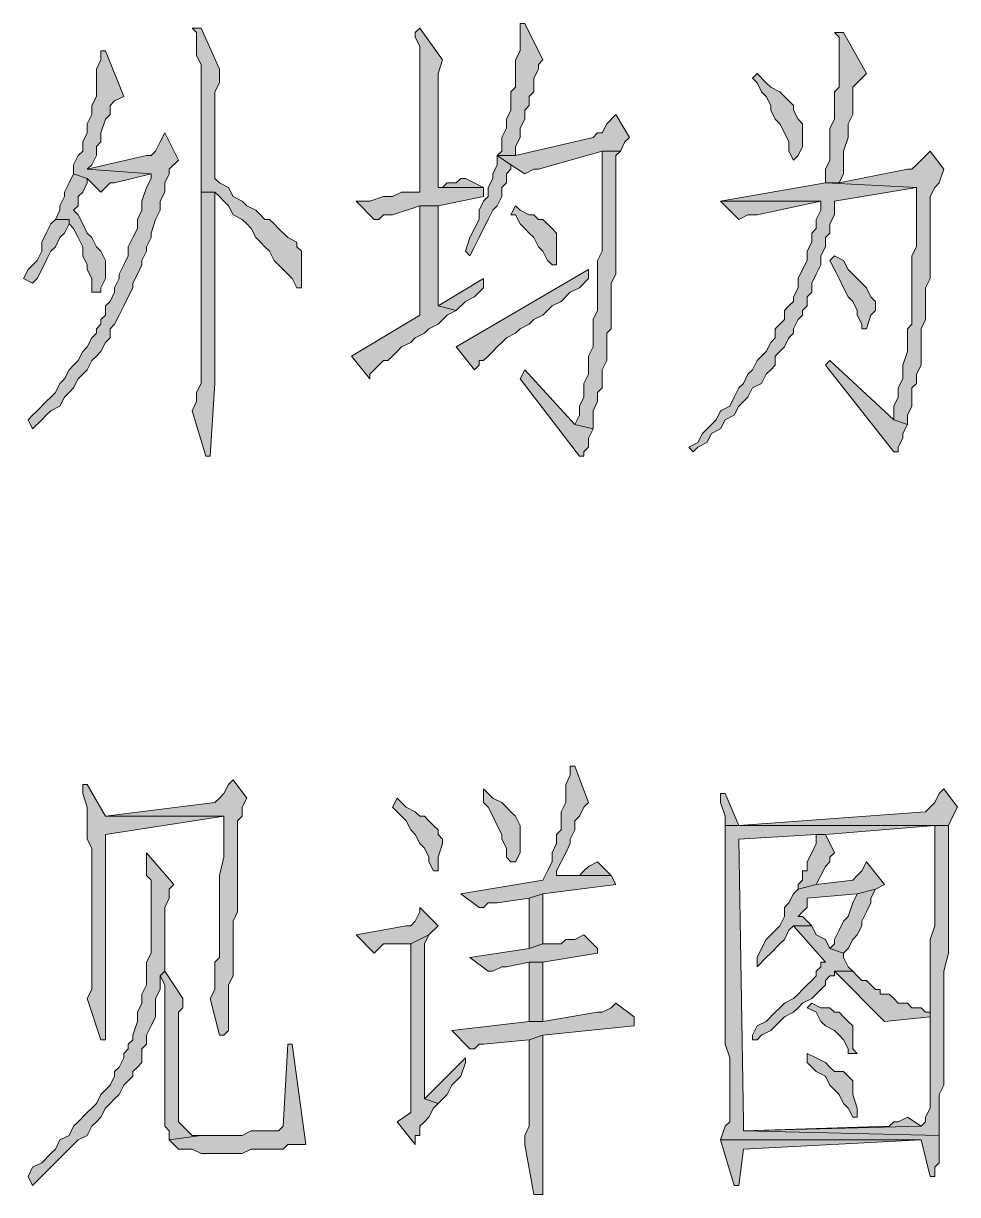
# Model space of a CAD drawing. Header units: inches. Extents: x 20 to 409, y 5 to 283.
# Drawn here: x 355.27 to 363.95, y 33.46 to 44.34 of the extents above; entities that cross this region are included whole.
import ezdxf

# ---------------------------------------------------------------- set-up
doc = ezdxf.new("R2010")
doc.units = ezdxf.units.IN
doc.header["$MEASUREMENT"] = 0
doc.layers.add('C00-00-00', color=7, linetype='Continuous')

msp = doc.modelspace()

# ---------------------------------------------------------------- hatches: boundary and pattern name
at = {"layer": 'C00-00-00'}
h = msp.add_hatch(color=0, dxfattribs=at)
h.dxf.hatch_style = 2
h.paths.add_polyline_path([(356.921, 44.298), (356.837, 44.298), (356.879, 44.256), (356.879, 44.044), (356.921, 43.96), (356.921, 42.774), (357.048, 42.774), (357.091, 42.732), (357.133, 42.69), (357.175, 42.647), (357.218, 42.563), (357.302, 42.52), (357.345, 42.478), (357.387, 42.436), (357.429, 42.351), (357.472, 42.309), (357.514, 42.266), (357.556, 42.224), (357.599, 42.139), (357.641, 42.097), (357.683, 42.055), (357.726, 42.012), (357.768, 41.97), (357.81, 41.885), (357.853, 41.885), (357.853, 41.928), (357.853, 42.224), (357.81, 42.266), (357.81, 42.309), (357.726, 42.351), (357.641, 42.436), (357.599, 42.478), (357.556, 42.52), (357.514, 42.52), (357.472, 42.563), (357.429, 42.605), (357.345, 42.647), (357.302, 42.69), (357.218, 42.732), (357.175, 42.817), (357.091, 42.859), (357.048, 42.901), (357.048, 43.706), (357.091, 43.79), (357.091, 43.917)])
h = msp.add_hatch(color=0, dxfattribs=at)
h.dxf.hatch_style = 2
h.paths.add_polyline_path([(358.953, 44.298), (358.911, 44.256), (358.911, 44.214), (358.953, 44.129), (358.953, 42.774), (358.869, 42.774), (358.784, 42.774), (358.699, 42.732), (358.615, 42.732), (358.488, 42.69), (358.361, 42.69), (358.53, 42.52), (358.572, 42.52), (358.615, 42.563), (358.699, 42.563), (358.953, 42.647), (359.123, 42.647), (359.546, 42.732), (359.546, 42.817), (359.123, 42.817), (359.123, 42.901), (359.123, 42.986), (359.123, 43.875), (359.165, 44.002)])
h = msp.add_hatch(color=0, dxfattribs=at)
h.dxf.hatch_style = 2
h.paths.add_polyline_path([(359.927, 44.341), (359.885, 44.341), (359.885, 44.256), (359.885, 44.087), (359.842, 44.002), (359.842, 43.748), (359.8, 43.706), (359.8, 43.536), (359.758, 43.452), (359.758, 43.367), (359.715, 43.282), (359.715, 43.155), (359.673, 43.113), (359.842, 43.113), (359.842, 43.198), (359.885, 43.282), (359.885, 43.367), (359.927, 43.452), (359.927, 43.536), (359.969, 43.579), (359.969, 43.663), (360.012, 43.706), (360.012, 43.833), (360.054, 43.917), (360.054, 43.96), (360.096, 44.002)])
h = msp.add_hatch(color=0, dxfattribs=at)
h.dxf.hatch_style = 2
h.paths.add_polyline_path([(362.89, 44.256), (362.806, 44.256), (362.848, 44.214), (362.848, 43.748), (362.806, 43.706), (362.806, 43.452), (362.763, 43.367), (362.763, 43.071), (362.721, 42.986), (362.721, 42.859), (362.848, 42.859), (362.89, 42.944), (362.89, 43.028), (362.89, 43.155), (362.933, 43.282), (362.933, 43.409), (362.975, 43.494), (362.975, 43.748), (363.017, 43.79), (363.102, 43.875)])
h = msp.add_hatch(color=0, dxfattribs=at)
h.dxf.hatch_style = 2
h.paths.add_polyline_path([(356.032, 44.087), (355.99, 44.087), (355.99, 44.002), (355.948, 43.917), (355.948, 43.663), (355.905, 43.579), (355.905, 43.494), (355.863, 43.409), (355.863, 43.325), (355.821, 43.24), (355.821, 43.155), (355.778, 43.113), (355.736, 43.028), (355.736, 42.944), (355.863, 42.901), (355.99, 42.774), (356.032, 42.817), (356.075, 42.859), (356.117, 42.859), (356.456, 42.944), (355.863, 42.986), (355.905, 43.028), (355.948, 43.113), (355.948, 43.198), (355.99, 43.24), (355.99, 43.325), (356.032, 43.452), (356.075, 43.494), (356.075, 43.579), (356.117, 43.621), (356.202, 43.663)])
h = msp.add_hatch(color=0, dxfattribs=at)
h.dxf.hatch_style = 2
h.paths.add_polyline_path([(362.086, 43.875), (362.044, 43.833), (362.086, 43.79), (362.128, 43.706), (362.171, 43.663), (362.213, 43.579), (362.213, 43.536), (362.255, 43.452), (362.298, 43.409), (362.34, 43.325), (362.382, 43.24), (362.382, 43.155), (362.425, 43.071), (362.467, 43.113), (362.509, 43.198), (362.509, 43.409), (362.467, 43.452), (362.425, 43.536), (362.425, 43.579), (362.382, 43.621), (362.34, 43.663), (362.298, 43.706), (362.213, 43.748), (362.171, 43.79)])
h = msp.add_hatch(color=0, dxfattribs=at)
h.dxf.hatch_style = 2
h.paths.add_polyline_path([(360.774, 43.494), (360.689, 43.409), (360.647, 43.325), (360.604, 43.325), (360.562, 43.282), (359.842, 43.113), (359.673, 43.113), (359.8, 43.028), (359.927, 42.944), (360.012, 42.986), (360.054, 42.986), (360.647, 43.155), (360.816, 43.155), (360.858, 43.24), (360.901, 43.282)])
h = msp.add_hatch(color=0, dxfattribs=at)
h.dxf.hatch_style = 2
h.paths.add_polyline_path([(356.583, 43.325), (356.54, 43.24), (356.498, 43.155), (356.456, 43.113), (356.413, 43.113), (355.863, 42.986), (356.456, 42.944), (356.456, 42.901), (356.413, 42.817), (356.371, 42.69), (356.371, 42.605), (356.329, 42.52), (356.329, 42.436), (356.286, 42.351), (356.244, 42.266), (356.244, 42.182), (356.202, 42.097), (356.159, 42.012), (356.159, 41.97), (356.117, 41.885), (356.117, 41.843), (356.075, 41.758), (356.032, 41.716), (356.032, 41.631), (355.99, 41.589), (355.99, 41.547), (355.948, 41.504), (355.948, 41.462), (355.905, 41.42), (355.863, 41.335), (355.821, 41.293), (355.778, 41.208), (355.736, 41.166), (355.694, 41.123), (355.651, 41.039), (355.609, 40.996), (355.567, 40.912), (355.524, 40.869), (355.482, 40.827), (355.397, 40.742), (355.355, 40.7), (355.313, 40.658), (355.355, 40.573), (355.44, 40.658), (355.482, 40.7), (355.524, 40.742), (355.609, 40.785), (355.651, 40.869), (355.694, 40.912), (355.736, 40.954), (355.778, 41.039), (355.821, 41.081), (355.863, 41.123), (355.905, 41.208), (355.948, 41.25), (355.99, 41.293), (356.032, 41.377), (356.075, 41.42), (356.075, 41.504), (356.117, 41.547), (356.159, 41.631), (356.202, 41.716), (356.244, 41.801), (356.286, 41.885), (356.286, 41.928), (356.329, 42.012), (356.371, 42.097), (356.371, 42.139), (356.413, 42.224), (356.413, 42.266), (356.456, 42.351), (356.456, 42.393), (356.498, 42.52), (356.54, 42.605), (356.54, 42.69), (356.583, 42.774), (356.583, 42.859), (356.625, 42.944), (356.625, 42.986), (356.71, 43.071)])
h = msp.add_hatch(color=0, dxfattribs=at)
h.dxf.hatch_style = 2
h.paths.add_polyline_path([(359.673, 43.113), (359.673, 43.028), (359.631, 42.944), (359.631, 42.901), (359.588, 42.817), (359.588, 42.732), (359.546, 42.69), (359.504, 42.605), (359.504, 42.52), (359.461, 42.436), (359.419, 42.351), (359.377, 42.224), (359.419, 42.182), (359.461, 42.266), (359.504, 42.351), (359.546, 42.436), (359.588, 42.52), (359.631, 42.605), (359.673, 42.647), (359.715, 42.732), (359.715, 42.817), (359.758, 42.859), (359.758, 42.944), (359.8, 42.986), (359.8, 43.028)])
h = msp.add_hatch(color=0, dxfattribs=at)
h.dxf.hatch_style = 2
h.paths.add_polyline_path([(360.816, 43.155), (360.647, 43.155), (360.647, 43.113), (360.647, 42.224), (360.604, 42.139), (360.604, 41.674), (360.562, 41.589), (360.562, 41.335), (360.52, 41.25), (360.52, 41.166), (360.52, 41.081), (360.477, 40.996), (360.477, 40.869), (360.435, 40.785), (360.435, 40.7), (360.393, 40.615), (360.562, 40.573), (360.562, 40.742), (360.604, 40.827), (360.604, 40.912), (360.647, 40.954), (360.647, 41.123), (360.689, 41.208), (360.689, 41.462), (360.731, 41.504), (360.731, 41.928), (360.774, 42.012), (360.774, 43.113)])
h = msp.add_hatch(color=0, dxfattribs=at)
h.dxf.hatch_style = 2
h.paths.add_polyline_path([(363.695, 43.155), (363.61, 43.071), (363.568, 43.028), (363.525, 42.986), (363.483, 42.986), (362.848, 42.859), (362.721, 42.859), (363.568, 42.817), (363.568, 42.266), (363.525, 42.182), (363.525, 41.547), (363.483, 41.504), (363.483, 41.462), (363.483, 41.293), (363.441, 41.166), (363.441, 41.039), (363.398, 40.954), (363.398, 40.869), (363.356, 40.785), (363.356, 40.658), (363.483, 40.615), (363.483, 40.7), (363.525, 40.785), (363.525, 40.954), (363.568, 40.996), (363.568, 41.081), (363.61, 41.166), (363.61, 41.504), (363.652, 41.589), (363.652, 41.885), (363.695, 41.97), (363.695, 42.732), (363.737, 42.817), (363.779, 42.859), (363.822, 42.986)])
h = msp.add_hatch(color=0, dxfattribs=at)
h.dxf.hatch_style = 2
h.paths.add_polyline_path([(355.736, 42.944), (355.694, 42.859), (355.651, 42.774), (355.651, 42.732), (355.609, 42.647), (355.609, 42.605), (355.567, 42.52), (355.694, 42.52), (355.694, 42.478), (355.736, 42.436), (355.778, 42.351), (355.821, 42.266), (355.821, 42.182), (355.863, 42.097), (355.863, 42.055), (355.905, 41.97), (355.905, 41.843), (355.99, 41.843), (355.99, 41.885), (356.032, 41.97), (356.032, 42.139), (355.99, 42.224), (355.948, 42.266), (355.905, 42.351), (355.863, 42.393), (355.821, 42.478), (355.778, 42.563), (355.736, 42.605), (355.778, 42.647), (355.778, 42.732), (355.821, 42.774), (355.863, 42.859), (355.863, 42.901)])
h = msp.add_hatch(color=0, dxfattribs=at)
h.dxf.hatch_style = 2
h.paths.add_polyline_path([(359.377, 42.901), (359.334, 42.901), (359.292, 42.859), (359.207, 42.859), (359.165, 42.817), (359.123, 42.817), (359.546, 42.817)])
h = msp.add_hatch(color=0, dxfattribs=at)
h.dxf.hatch_style = 2
h.paths.add_polyline_path([(356.921, 42.774), (356.921, 40.996), (356.879, 40.912), (356.879, 40.827), (356.837, 40.742), (356.964, 40.319), (357.006, 40.319), (357.048, 40.996), (357.048, 42.774)])
h = msp.add_hatch(color=0, dxfattribs=at)
h.dxf.hatch_style = 2
h.paths.add_polyline_path([(362.721, 42.859), (361.747, 42.69), (362.679, 42.69), (362.679, 42.605), (362.636, 42.52), (362.636, 42.436), (362.594, 42.393), (362.594, 42.309), (362.552, 42.224), (362.552, 42.139), (362.509, 42.055), (362.467, 41.97), (362.467, 41.885), (362.425, 41.801), (362.425, 41.758), (362.382, 41.716), (362.34, 41.674), (362.34, 41.589), (362.298, 41.547), (362.255, 41.504), (362.255, 41.42), (362.213, 41.377), (362.171, 41.293), (362.128, 41.25), (362.086, 41.208), (362.044, 41.123), (362.001, 41.081), (361.959, 40.996), (361.917, 40.954), (361.874, 40.869), (361.832, 40.785), (361.747, 40.742), (361.705, 40.658), (361.663, 40.615), (361.578, 40.531), (361.536, 40.446), (361.451, 40.404), (361.493, 40.361), (361.536, 40.404), (361.62, 40.446), (361.663, 40.531), (361.747, 40.573), (361.79, 40.658), (361.874, 40.7), (361.917, 40.785), (361.959, 40.827), (362.001, 40.869), (362.044, 40.954), (362.128, 40.996), (362.171, 41.081), (362.213, 41.123), (362.255, 41.166), (362.255, 41.25), (362.298, 41.293), (362.34, 41.335), (362.382, 41.42), (362.425, 41.462), (362.425, 41.504), (362.467, 41.589), (362.509, 41.631), (362.509, 41.674), (362.552, 41.716), (362.552, 41.801), (362.594, 41.843), (362.594, 41.928), (362.636, 42.012), (362.679, 42.097), (362.679, 42.182), (362.721, 42.266), (362.721, 42.351), (362.763, 42.393), (362.763, 42.478), (362.806, 42.563), (362.806, 42.69), (363.568, 42.817)])
h = msp.add_hatch(color=0, dxfattribs=at)
h.dxf.hatch_style = 2
h.paths.add_polyline_path([(361.747, 42.69), (361.917, 42.52), (362.001, 42.563), (362.086, 42.563), (362.679, 42.69)])
h = msp.add_hatch(color=0, dxfattribs=at)
h.dxf.hatch_style = 2
h.paths.add_polyline_path([(359.123, 42.647), (358.953, 42.647), (358.953, 41.631), (358.318, 41.25), (358.488, 41.039), (358.488, 41.081), (358.53, 41.123), (358.572, 41.166), (358.615, 41.208), (358.657, 41.208), (358.699, 41.25), (358.742, 41.293), (358.784, 41.335), (358.869, 41.377), (358.911, 41.42), (358.996, 41.462), (359.038, 41.504), (359.123, 41.547), (359.207, 41.631), (359.292, 41.674), (359.123, 41.716), (359.123, 42.012), (359.123, 42.139)])
h = msp.add_hatch(color=0, dxfattribs=at)
h.dxf.hatch_style = 2
h.paths.add_polyline_path([(359.842, 42.647), (359.8, 42.563), (359.842, 42.563), (359.885, 42.478), (359.927, 42.436), (359.969, 42.393), (360.012, 42.351), (360.054, 42.266), (360.096, 42.224), (360.139, 42.139), (360.181, 42.097), (360.223, 42.097), (360.223, 42.182), (360.223, 42.393), (360.181, 42.436), (360.096, 42.52), (360.054, 42.52), (360.012, 42.563), (359.969, 42.563), (359.885, 42.605)])
h = msp.add_hatch(color=0, dxfattribs=at)
h.dxf.hatch_style = 2
h.paths.add_polyline_path([(355.567, 42.52), (355.524, 42.478), (355.482, 42.393), (355.44, 42.309), (355.44, 42.224), (355.397, 42.139), (355.313, 42.055), (355.27, 41.97), (355.355, 41.928), (355.397, 41.97), (355.44, 42.055), (355.482, 42.139), (355.524, 42.224), (355.567, 42.266), (355.609, 42.351), (355.651, 42.393), (355.694, 42.478), (355.694, 42.52)])
h = msp.add_hatch(color=0, dxfattribs=at)
h.dxf.hatch_style = 2
h.paths.add_polyline_path([(362.806, 42.182), (362.763, 42.139), (362.806, 42.055), (362.848, 41.97), (362.89, 41.885), (362.933, 41.801), (362.975, 41.758), (363.017, 41.674), (363.017, 41.631), (363.06, 41.547), (363.06, 41.504), (363.102, 41.504), (363.144, 41.631), (363.187, 41.674), (363.187, 41.758), (363.144, 41.801), (363.102, 41.885), (363.06, 41.928), (363.017, 41.97), (362.975, 42.012), (362.933, 42.055), (362.89, 42.139)])
h = msp.add_hatch(color=0, dxfattribs=at)
h.dxf.hatch_style = 2
h.paths.add_polyline_path([(360.52, 42.055), (359.292, 41.335), (359.461, 41.123), (359.504, 41.166), (359.504, 41.208), (359.546, 41.208), (359.588, 41.25), (359.631, 41.293), (359.673, 41.335), (359.715, 41.377), (359.758, 41.42), (359.842, 41.462), (359.885, 41.504), (359.969, 41.547), (360.012, 41.589), (360.096, 41.631), (360.181, 41.716), (360.266, 41.758), (360.35, 41.843), (360.435, 41.885), (360.52, 41.97)])
h = msp.add_hatch(color=0, dxfattribs=at)
h.dxf.hatch_style = 2
h.paths.add_polyline_path([(359.546, 41.97), (359.123, 41.716), (359.292, 41.674), (359.377, 41.758), (359.461, 41.801), (359.546, 41.885)])
h = msp.add_hatch(color=0, dxfattribs=at)
h.dxf.hatch_style = 2
h.paths.add_polyline_path([(362.763, 41.208), (362.721, 41.166), (363.356, 40.361), (363.398, 40.361), (363.398, 40.404), (363.441, 40.488), (363.441, 40.531), (363.483, 40.615), (363.356, 40.658)])
h = msp.add_hatch(color=0, dxfattribs=at)
h.dxf.hatch_style = 2
h.paths.add_polyline_path([(359.927, 41.123), (359.885, 41.039), (360.435, 40.319), (360.477, 40.319), (360.477, 40.361), (360.52, 40.404), (360.52, 40.488), (360.562, 40.573), (360.393, 40.615)])
h = msp.add_hatch(color=0, dxfattribs=at)
h.dxf.hatch_style = 2
h.paths.add_polyline_path([(360.393, 37.44), (360.35, 37.44), (360.35, 37.356), (360.308, 37.271), (360.308, 37.102), (360.266, 37.017), (360.266, 36.848), (360.223, 36.805), (360.223, 36.721), (360.181, 36.636), (360.181, 36.551), (360.139, 36.467), (360.096, 36.382), (359.334, 36.255), (359.504, 36.128), (359.546, 36.128), (359.588, 36.17), (359.673, 36.17), (359.969, 36.213), (360.096, 36.255), (360.774, 36.34), (360.731, 36.424), (360.223, 36.424), (360.223, 36.467), (360.266, 36.551), (360.308, 36.636), (360.35, 36.721), (360.35, 36.763), (360.393, 36.848), (360.393, 36.932), (360.435, 36.975), (360.477, 37.059), (360.52, 37.102)])
h = msp.add_hatch(color=0, dxfattribs=at)
h.dxf.hatch_style = 2
h.paths.add_polyline_path([(355.863, 37.271), (355.821, 37.271), (355.821, 37.186), (355.863, 37.059), (355.863, 36.763), (355.905, 36.678), (355.905, 35.408), (355.905, 35.366), (355.863, 35.281), (355.99, 34.9), (356.032, 34.9), (356.032, 34.943), (356.032, 36.805), (357.133, 36.975), (356.032, 36.975)])
h = msp.add_hatch(color=0, dxfattribs=at)
h.dxf.hatch_style = 2
h.paths.add_polyline_path([(357.218, 37.313), (357.175, 37.271), (357.133, 37.186), (357.091, 37.144), (357.048, 37.102), (356.032, 36.975), (357.133, 36.975), (357.133, 36.89), (357.133, 36.594), (357.091, 36.424), (357.091, 35.662), (357.048, 35.62), (357.048, 35.451), (357.048, 35.408), (357.048, 35.366), (357.006, 35.281), (357.091, 34.943), (357.133, 34.943), (357.175, 34.985), (357.175, 35.408), (357.218, 35.493), (357.218, 36.001), (357.26, 36.086), (357.26, 36.932), (357.302, 36.975), (357.302, 37.059), (357.345, 37.144)])
h = msp.add_hatch(color=0, dxfattribs=at)
h.dxf.hatch_style = 2
h.paths.add_polyline_path([(359.546, 37.229), (359.546, 37.102), (359.588, 37.059), (359.631, 36.975), (359.673, 36.89), (359.715, 36.805), (359.715, 36.763), (359.758, 36.678), (359.758, 36.594), (359.8, 36.551), (359.842, 36.551), (359.885, 36.636), (359.885, 36.89), (359.842, 36.975), (359.8, 37.017), (359.758, 37.059), (359.715, 37.102), (359.631, 37.144)])
h = msp.add_hatch(color=0, dxfattribs=at)
h.dxf.hatch_style = 2
h.paths.add_polyline_path([(363.822, 37.229), (363.779, 37.186), (363.737, 37.102), (363.695, 37.059), (363.652, 37.017), (361.917, 36.89), (363.864, 36.89), (363.906, 36.975), (363.949, 37.059)])
h = msp.add_hatch(color=0, dxfattribs=at)
h.dxf.hatch_style = 2
h.paths.add_polyline_path([(358.742, 37.144), (358.699, 37.059), (358.742, 37.017), (358.784, 36.975), (358.826, 36.932), (358.869, 36.848), (358.911, 36.805), (358.953, 36.721), (358.996, 36.678), (359.038, 36.594), (359.038, 36.551), (359.08, 36.467), (359.123, 36.467), (359.123, 36.594), (359.165, 36.721), (359.165, 36.763), (359.123, 36.805), (359.123, 36.848), (359.08, 36.89), (359.038, 36.932), (358.996, 36.975), (358.953, 36.975), (358.911, 37.017), (358.826, 37.059)])
h = msp.add_hatch(color=0, dxfattribs=at)
h.dxf.hatch_style = 2
h.paths.add_polyline_path([(361.79, 37.186), (361.747, 37.186), (361.747, 37.102), (361.79, 36.975), (361.79, 36.89), (363.737, 36.89), (363.737, 35.959), (363.695, 35.832), (363.695, 34.731), (363.695, 34.646), (363.695, 34.265), (363.652, 34.181), (363.652, 34.138), (363.61, 34.096), (361.959, 34.054), (363.779, 34.011), (363.779, 34.392), (363.822, 34.477), (363.822, 35.535), (363.864, 35.705), (363.864, 36.89), (361.917, 36.89)])
h = msp.add_hatch(color=0, dxfattribs=at)
h.dxf.hatch_style = 2
h.paths.add_polyline_path([(361.79, 36.89), (361.79, 34.858), (361.832, 34.731), (361.832, 34.646), (361.832, 34.138), (361.79, 34.096), (361.747, 33.969), (363.61, 33.969), (363.695, 33.63), (363.737, 33.63), (363.737, 33.673), (363.737, 33.715), (363.779, 33.757), (363.779, 34.011), (361.959, 34.054), (361.959, 34.138), (361.917, 36.763), (362.636, 36.805), (362.721, 36.805), (363.737, 36.89)])
h = msp.add_hatch(color=0, dxfattribs=at)
h.dxf.hatch_style = 2
h.paths.add_polyline_path([(362.721, 36.805), (362.636, 36.805), (362.636, 36.721), (362.594, 36.636), (362.552, 36.551), (362.552, 36.467), (362.509, 36.467), (362.509, 36.382), (362.467, 36.34), (362.467, 36.297), (362.636, 36.34), (362.679, 36.424), (362.721, 36.509), (362.763, 36.551), (362.763, 36.594), (362.806, 36.636)])
h = msp.add_hatch(color=0, dxfattribs=at)
h.dxf.hatch_style = 2
h.paths.add_polyline_path([(356.413, 36.636), (356.413, 36.424), (356.456, 36.382), (356.456, 35.705), (356.413, 35.62), (356.413, 35.408), (356.371, 35.324), (356.371, 35.239), (356.329, 35.154), (356.329, 35.07), (356.286, 34.943), (356.286, 34.9), (356.244, 34.858), (356.244, 34.816), (356.202, 34.773), (356.202, 34.731), (356.159, 34.646), (356.117, 34.604), (356.117, 34.562), (356.075, 34.477), (356.032, 34.435), (355.99, 34.392), (355.948, 34.308), (355.905, 34.265), (355.863, 34.223), (355.778, 34.138), (355.736, 34.096), (355.694, 34.011), (355.609, 33.969), (355.567, 33.884), (355.524, 33.842), (355.44, 33.757), (355.355, 33.715), (355.313, 33.63), (355.355, 33.546), (355.397, 33.588), (355.482, 33.673), (355.524, 33.715), (355.609, 33.8), (355.651, 33.842), (355.736, 33.927), (355.778, 33.969), (355.863, 34.011), (355.905, 34.096), (355.948, 34.138), (355.99, 34.181), (356.032, 34.265), (356.075, 34.308), (356.117, 34.35), (356.159, 34.392), (356.202, 34.477), (356.244, 34.519), (356.286, 34.562), (356.286, 34.604), (356.329, 34.646), (356.371, 34.689), (356.371, 34.816), (356.413, 34.858), (356.413, 34.943), (356.456, 35.027), (356.498, 35.112), (356.498, 35.281), (356.54, 35.366), (356.54, 35.493), (356.583, 35.535), (356.583, 36.128), (356.625, 36.213), (356.625, 36.297), (356.667, 36.34)])
h = msp.add_hatch(color=0, dxfattribs=at)
h.dxf.hatch_style = 2
h.paths.add_polyline_path([(360.604, 36.551), (360.52, 36.509), (360.477, 36.467), (360.435, 36.424), (360.223, 36.424), (360.731, 36.424)])
h = msp.add_hatch(color=0, dxfattribs=at)
h.dxf.hatch_style = 2
h.paths.add_polyline_path([(363.102, 36.551), (363.06, 36.467), (363.017, 36.424), (362.975, 36.382), (362.636, 36.34), (362.467, 36.297), (362.425, 36.255), (362.382, 36.17), (362.34, 36.128), (362.34, 36.043), (362.298, 35.959), (362.213, 35.874), (362.171, 35.832), (362.128, 35.747), (362.086, 35.662), (362.086, 35.578), (362.171, 35.662), (362.213, 35.705), (362.298, 35.789), (362.34, 35.832), (362.382, 35.916), (362.425, 35.959), (362.594, 35.959), (362.509, 36.043), (362.467, 36.043), (362.509, 36.086), (362.552, 36.128), (362.552, 36.213), (363.017, 36.255), (363.187, 36.297), (363.271, 36.34)])
h = msp.add_hatch(color=0, dxfattribs=at)
h.dxf.hatch_style = 2
h.paths.add_polyline_path([(360.096, 36.255), (359.969, 36.213), (359.969, 35.747), (360.096, 35.789)])
h = msp.add_hatch(color=0, dxfattribs=at)
h.dxf.hatch_style = 2
h.paths.add_polyline_path([(363.187, 36.297), (363.017, 36.255), (362.975, 36.17), (362.933, 36.043), (362.89, 36.001), (362.848, 35.916), (362.806, 35.832), (362.806, 35.789), (362.763, 35.747), (362.89, 35.705), (362.933, 35.747), (362.975, 35.832), (363.017, 35.874), (363.06, 35.959), (363.06, 36.001), (363.102, 36.086), (363.144, 36.17), (363.144, 36.213)])
h = msp.add_hatch(color=0, dxfattribs=at)
h.dxf.hatch_style = 2
h.paths.add_polyline_path([(358.953, 36.128), (358.953, 36.086), (358.911, 36.001), (358.869, 35.959), (358.826, 35.959), (358.361, 35.874), (358.53, 35.705), (358.572, 35.747), (358.615, 35.789), (358.869, 35.789), (359.038, 35.874), (359.123, 35.959)])
h = msp.add_hatch(color=0, dxfattribs=at)
h.dxf.hatch_style = 2
h.paths.add_polyline_path([(362.594, 35.959), (362.425, 35.959), (362.721, 35.62), (362.679, 35.62), (362.679, 35.578), (362.636, 35.535), (362.636, 35.493), (362.594, 35.451), (362.552, 35.408), (362.509, 35.366), (362.467, 35.324), (362.425, 35.281), (362.34, 35.239), (362.298, 35.197), (362.255, 35.154), (362.171, 35.07), (362.086, 35.027), (362.044, 34.943), (362.044, 34.9), (362.086, 34.9), (362.128, 34.943), (362.213, 34.985), (362.298, 35.07), (362.34, 35.112), (362.425, 35.154), (362.467, 35.197), (362.509, 35.239), (362.594, 35.281), (362.636, 35.324), (362.679, 35.366), (362.721, 35.408), (362.721, 35.451), (362.763, 35.493), (362.806, 35.493), (362.806, 35.535), (362.975, 35.535), (362.933, 35.578), (362.89, 35.662), (362.89, 35.705), (362.763, 35.747), (362.721, 35.832), (362.636, 35.874)])
h = msp.add_hatch(color=0, dxfattribs=at)
h.dxf.hatch_style = 2
h.paths.add_polyline_path([(359.038, 35.874), (358.869, 35.789), (358.869, 34.223), (358.742, 34.138), (358.911, 33.927), (358.911, 34.011), (358.953, 34.011), (358.953, 34.096), (358.996, 34.138), (359.038, 34.181), (359.08, 34.265), (359.123, 34.308), (358.996, 34.35), (358.996, 35.535), (358.996, 35.578), (358.996, 35.789)])
h = msp.add_hatch(color=0, dxfattribs=at)
h.dxf.hatch_style = 2
h.paths.add_polyline_path([(360.477, 35.874), (360.393, 35.832), (360.308, 35.832), (360.266, 35.789), (360.096, 35.789), (359.969, 35.747), (359.419, 35.662), (359.588, 35.535), (359.631, 35.535), (359.715, 35.578), (359.758, 35.578), (359.969, 35.62), (360.096, 35.62), (360.604, 35.705), (360.604, 35.747)])
h = msp.add_hatch(color=0, dxfattribs=at)
h.dxf.hatch_style = 2
h.paths.add_polyline_path([(360.096, 35.62), (359.969, 35.62), (359.969, 35.493), (359.969, 35.07), (360.096, 35.07)])
h = msp.add_hatch(color=0, dxfattribs=at)
h.dxf.hatch_style = 2
h.paths.add_polyline_path([(356.583, 35.535), (356.54, 35.493), (356.583, 35.408), (356.583, 34.096), (356.625, 34.054), (356.625, 33.969), (356.921, 34.011), (356.837, 34.011), (356.794, 34.054), (356.752, 34.096), (356.71, 34.138), (356.71, 34.985), (356.71, 35.07), (356.71, 35.154), (356.752, 35.197), (356.752, 35.281)])
h = msp.add_hatch(color=0, dxfattribs=at)
h.dxf.hatch_style = 2
h.paths.add_polyline_path([(362.975, 35.535), (362.806, 35.535), (363.271, 35.07), (363.695, 35.112), (363.695, 35.154), (363.652, 35.154), (363.61, 35.197), (363.525, 35.197), (363.483, 35.239), (363.398, 35.239), (363.356, 35.281), (363.314, 35.324), (363.229, 35.324), (363.229, 35.366), (363.187, 35.366), (363.144, 35.408), (363.102, 35.451), (363.06, 35.451), (363.017, 35.493)])
h = msp.add_hatch(color=0, dxfattribs=at)
h.dxf.hatch_style = 2
h.paths.add_polyline_path([(360.774, 35.239), (360.731, 35.197), (360.647, 35.154), (360.604, 35.154), (360.096, 35.07), (359.969, 35.07), (359.25, 34.985), (359.419, 34.816), (359.461, 34.816), (359.504, 34.858), (359.546, 34.858), (359.969, 34.9), (360.096, 34.943), (360.943, 35.027), (360.943, 35.112)])
h = msp.add_hatch(color=0, dxfattribs=at)
h.dxf.hatch_style = 2
h.paths.add_polyline_path([(362.594, 35.239), (362.552, 35.197), (362.636, 35.154), (362.679, 35.07), (362.721, 35.027), (362.806, 34.985), (362.848, 34.943), (362.89, 34.9), (362.933, 34.816), (362.933, 34.773), (363.017, 34.773), (362.975, 34.816), (362.975, 35.027), (362.933, 35.07), (362.89, 35.112), (362.848, 35.154), (362.806, 35.154), (362.763, 35.197), (362.679, 35.197)])
h = msp.add_hatch(color=0, dxfattribs=at)
h.dxf.hatch_style = 2
h.paths.add_polyline_path([(360.096, 34.943), (359.969, 34.9), (359.969, 34.096), (359.927, 34.011), (359.927, 33.927), (360.012, 33.461), (360.096, 33.461), (360.096, 34.011)])
h = msp.add_hatch(color=0, dxfattribs=at)
h.dxf.hatch_style = 2
h.paths.add_polyline_path([(357.768, 34.858), (357.726, 34.858), (357.683, 34.096), (357.641, 34.054), (357.387, 34.054), (357.302, 34.011), (356.921, 34.011), (356.625, 33.969), (356.667, 33.927), (356.71, 33.884), (356.837, 33.884), (356.921, 33.842), (357.302, 33.842), (357.387, 33.884), (357.683, 33.884), (357.726, 33.927), (357.895, 33.927)])
h = msp.add_hatch(color=0, dxfattribs=at)
h.dxf.hatch_style = 2
h.paths.add_polyline_path([(359.377, 34.731), (358.996, 34.35), (359.123, 34.308), (359.207, 34.392), (359.25, 34.477), (359.334, 34.562), (359.377, 34.689)])
h = msp.add_hatch(color=0, dxfattribs=at)
h.dxf.hatch_style = 2
h.paths.add_polyline_path([(362.552, 34.773), (362.552, 34.689), (362.594, 34.646), (362.636, 34.604), (362.721, 34.562), (362.763, 34.477), (362.806, 34.435), (362.848, 34.392), (362.89, 34.308), (362.933, 34.265), (362.975, 34.181), (363.017, 34.181), (363.017, 34.265), (362.975, 34.392), (362.975, 34.519), (362.89, 34.604), (362.806, 34.604), (362.763, 34.646), (362.721, 34.689), (362.636, 34.731)])
h = msp.add_hatch(color=0, dxfattribs=at)
h.dxf.hatch_style = 2
h.paths.add_polyline_path([(363.483, 34.181), (363.398, 34.138), (363.356, 34.138), (363.314, 34.096), (361.959, 34.054), (363.61, 34.096)])
h = msp.add_hatch(color=0, dxfattribs=at)
h.dxf.hatch_style = 2
h.paths.add_polyline_path([(361.747, 33.969), (361.874, 33.546), (361.917, 33.546), (361.959, 33.884), (363.61, 33.969)])

# ---------------------------------------------------------------- linework, layer by layer
at = {"layer": 'C00-00-00', "color": 0, "lineweight": 0}
for points in [[(356.921, 44.298), (356.837, 44.298), (356.879, 44.256), (356.879, 44.044), (356.921, 43.96), (356.921, 42.774), (357.048, 42.774), (357.091, 42.732), (357.133, 42.69), (357.175, 42.647), (357.218, 42.563), (357.302, 42.52), (357.345, 42.478), (357.387, 42.436), (357.429, 42.351), (357.472, 42.309), (357.514, 42.266), (357.556, 42.224), (357.599, 42.139), (357.641, 42.097), (357.683, 42.055), (357.726, 42.012), (357.768, 41.97), (357.81, 41.885), (357.853, 41.885), (357.853, 41.928), (357.853, 42.224), (357.81, 42.266), (357.81, 42.309), (357.726, 42.351), (357.641, 42.436), (357.599, 42.478), (357.556, 42.52), (357.514, 42.52), (357.472, 42.563), (357.429, 42.605), (357.345, 42.647), (357.302, 42.69), (357.218, 42.732), (357.175, 42.817), (357.091, 42.859), (357.048, 42.901), (357.048, 43.706), (357.091, 43.79), (357.091, 43.917)], [(358.953, 44.298), (358.911, 44.256), (358.911, 44.214), (358.953, 44.129), (358.953, 42.774), (358.869, 42.774), (358.784, 42.774), (358.699, 42.732), (358.615, 42.732), (358.488, 42.69), (358.361, 42.69), (358.53, 42.52), (358.572, 42.52), (358.615, 42.563), (358.699, 42.563), (358.953, 42.647), (359.123, 42.647), (359.546, 42.732), (359.546, 42.817), (359.123, 42.817), (359.123, 42.901), (359.123, 42.986), (359.123, 43.875), (359.165, 44.002)], [(359.927, 44.341), (359.885, 44.341), (359.885, 44.256), (359.885, 44.087), (359.842, 44.002), (359.842, 43.748), (359.8, 43.706), (359.8, 43.536), (359.758, 43.452), (359.758, 43.367), (359.715, 43.282), (359.715, 43.155), (359.673, 43.113), (359.842, 43.113), (359.842, 43.198), (359.885, 43.282), (359.885, 43.367), (359.927, 43.452), (359.927, 43.536), (359.969, 43.579), (359.969, 43.663), (360.012, 43.706), (360.012, 43.833), (360.054, 43.917), (360.054, 43.96), (360.096, 44.002)], [(362.89, 44.256), (362.806, 44.256), (362.848, 44.214), (362.848, 43.748), (362.806, 43.706), (362.806, 43.452), (362.763, 43.367), (362.763, 43.071), (362.721, 42.986), (362.721, 42.859), (362.848, 42.859), (362.89, 42.944), (362.89, 43.028), (362.89, 43.155), (362.933, 43.282), (362.933, 43.409), (362.975, 43.494), (362.975, 43.748), (363.017, 43.79), (363.102, 43.875)], [(356.032, 44.087), (355.99, 44.087), (355.99, 44.002), (355.948, 43.917), (355.948, 43.663), (355.905, 43.579), (355.905, 43.494), (355.863, 43.409), (355.863, 43.325), (355.821, 43.24), (355.821, 43.155), (355.778, 43.113), (355.736, 43.028), (355.736, 42.944), (355.863, 42.901), (355.99, 42.774), (356.032, 42.817), (356.075, 42.859), (356.117, 42.859), (356.456, 42.944), (355.863, 42.986), (355.905, 43.028), (355.948, 43.113), (355.948, 43.198), (355.99, 43.24), (355.99, 43.325), (356.032, 43.452), (356.075, 43.494), (356.075, 43.579), (356.117, 43.621), (356.202, 43.663)], [(362.086, 43.875), (362.044, 43.833), (362.086, 43.79), (362.128, 43.706), (362.171, 43.663), (362.213, 43.579), (362.213, 43.536), (362.255, 43.452), (362.298, 43.409), (362.34, 43.325), (362.382, 43.24), (362.382, 43.155), (362.425, 43.071), (362.467, 43.113), (362.509, 43.198), (362.509, 43.409), (362.467, 43.452), (362.425, 43.536), (362.425, 43.579), (362.382, 43.621), (362.34, 43.663), (362.298, 43.706), (362.213, 43.748), (362.171, 43.79)], [(360.774, 43.494), (360.689, 43.409), (360.647, 43.325), (360.604, 43.325), (360.562, 43.282), (359.842, 43.113), (359.673, 43.113), (359.8, 43.028), (359.927, 42.944), (360.012, 42.986), (360.054, 42.986), (360.647, 43.155), (360.816, 43.155), (360.858, 43.24), (360.901, 43.282)], [(356.583, 43.325), (356.54, 43.24), (356.498, 43.155), (356.456, 43.113), (356.413, 43.113), (355.863, 42.986), (356.456, 42.944), (356.456, 42.901), (356.413, 42.817), (356.371, 42.69), (356.371, 42.605), (356.329, 42.52), (356.329, 42.436), (356.286, 42.351), (356.244, 42.266), (356.244, 42.182), (356.202, 42.097), (356.159, 42.012), (356.159, 41.97), (356.117, 41.885), (356.117, 41.843), (356.075, 41.758), (356.032, 41.716), (356.032, 41.631), (355.99, 41.589), (355.99, 41.547), (355.948, 41.504), (355.948, 41.462), (355.905, 41.42), (355.863, 41.335), (355.821, 41.293), (355.778, 41.208), (355.736, 41.166), (355.694, 41.123), (355.651, 41.039), (355.609, 40.996), (355.567, 40.912), (355.524, 40.869), (355.482, 40.827), (355.397, 40.742), (355.355, 40.7), (355.313, 40.658), (355.355, 40.573), (355.44, 40.658), (355.482, 40.7), (355.524, 40.742), (355.609, 40.785), (355.651, 40.869), (355.694, 40.912), (355.736, 40.954), (355.778, 41.039), (355.821, 41.081), (355.863, 41.123), (355.905, 41.208), (355.948, 41.25), (355.99, 41.293), (356.032, 41.377), (356.075, 41.42), (356.075, 41.504), (356.117, 41.547), (356.159, 41.631), (356.202, 41.716), (356.244, 41.801), (356.286, 41.885), (356.286, 41.928), (356.329, 42.012), (356.371, 42.097), (356.371, 42.139), (356.413, 42.224), (356.413, 42.266), (356.456, 42.351), (356.456, 42.393), (356.498, 42.52), (356.54, 42.605), (356.54, 42.69), (356.583, 42.774), (356.583, 42.859), (356.625, 42.944), (356.625, 42.986), (356.71, 43.071)], [(359.673, 43.113), (359.673, 43.028), (359.631, 42.944), (359.631, 42.901), (359.588, 42.817), (359.588, 42.732), (359.546, 42.69), (359.504, 42.605), (359.504, 42.52), (359.461, 42.436), (359.419, 42.351), (359.377, 42.224), (359.419, 42.182), (359.461, 42.266), (359.504, 42.351), (359.546, 42.436), (359.588, 42.52), (359.631, 42.605), (359.673, 42.647), (359.715, 42.732), (359.715, 42.817), (359.758, 42.859), (359.758, 42.944), (359.8, 42.986), (359.8, 43.028)], [(360.816, 43.155), (360.647, 43.155), (360.647, 43.113), (360.647, 42.224), (360.604, 42.139), (360.604, 41.674), (360.562, 41.589), (360.562, 41.335), (360.52, 41.25), (360.52, 41.166), (360.52, 41.081), (360.477, 40.996), (360.477, 40.869), (360.435, 40.785), (360.435, 40.7), (360.393, 40.615), (360.562, 40.573), (360.562, 40.742), (360.604, 40.827), (360.604, 40.912), (360.647, 40.954), (360.647, 41.123), (360.689, 41.208), (360.689, 41.462), (360.731, 41.504), (360.731, 41.928), (360.774, 42.012), (360.774, 43.113)], [(363.695, 43.155), (363.61, 43.071), (363.568, 43.028), (363.525, 42.986), (363.483, 42.986), (362.848, 42.859), (362.721, 42.859), (363.568, 42.817), (363.568, 42.266), (363.525, 42.182), (363.525, 41.547), (363.483, 41.504), (363.483, 41.462), (363.483, 41.293), (363.441, 41.166), (363.441, 41.039), (363.398, 40.954), (363.398, 40.869), (363.356, 40.785), (363.356, 40.658), (363.483, 40.615), (363.483, 40.7), (363.525, 40.785), (363.525, 40.954), (363.568, 40.996), (363.568, 41.081), (363.61, 41.166), (363.61, 41.504), (363.652, 41.589), (363.652, 41.885), (363.695, 41.97), (363.695, 42.732), (363.737, 42.817), (363.779, 42.859), (363.822, 42.986)], [(355.736, 42.944), (355.694, 42.859), (355.651, 42.774), (355.651, 42.732), (355.609, 42.647), (355.609, 42.605), (355.567, 42.52), (355.694, 42.52), (355.694, 42.478), (355.736, 42.436), (355.778, 42.351), (355.821, 42.266), (355.821, 42.182), (355.863, 42.097), (355.863, 42.055), (355.905, 41.97), (355.905, 41.843), (355.99, 41.843), (355.99, 41.885), (356.032, 41.97), (356.032, 42.139), (355.99, 42.224), (355.948, 42.266), (355.905, 42.351), (355.863, 42.393), (355.821, 42.478), (355.778, 42.563), (355.736, 42.605), (355.778, 42.647), (355.778, 42.732), (355.821, 42.774), (355.863, 42.859), (355.863, 42.901)], [(359.377, 42.901), (359.334, 42.901), (359.292, 42.859), (359.207, 42.859), (359.165, 42.817), (359.123, 42.817), (359.546, 42.817)], [(356.921, 42.774), (356.921, 40.996), (356.879, 40.912), (356.879, 40.827), (356.837, 40.742), (356.964, 40.319), (357.006, 40.319), (357.048, 40.996), (357.048, 42.774)], [(362.721, 42.859), (361.747, 42.69), (362.679, 42.69), (362.679, 42.605), (362.636, 42.52), (362.636, 42.436), (362.594, 42.393), (362.594, 42.309), (362.552, 42.224), (362.552, 42.139), (362.509, 42.055), (362.467, 41.97), (362.467, 41.885), (362.425, 41.801), (362.425, 41.758), (362.382, 41.716), (362.34, 41.674), (362.34, 41.589), (362.298, 41.547), (362.255, 41.504), (362.255, 41.42), (362.213, 41.377), (362.171, 41.293), (362.128, 41.25), (362.086, 41.208), (362.044, 41.123), (362.001, 41.081), (361.959, 40.996), (361.917, 40.954), (361.874, 40.869), (361.832, 40.785), (361.747, 40.742), (361.705, 40.658), (361.663, 40.615), (361.578, 40.531), (361.536, 40.446), (361.451, 40.404), (361.493, 40.361), (361.536, 40.404), (361.62, 40.446), (361.663, 40.531), (361.747, 40.573), (361.79, 40.658), (361.874, 40.7), (361.917, 40.785), (361.959, 40.827), (362.001, 40.869), (362.044, 40.954), (362.128, 40.996), (362.171, 41.081), (362.213, 41.123), (362.255, 41.166), (362.255, 41.25), (362.298, 41.293), (362.34, 41.335), (362.382, 41.42), (362.425, 41.462), (362.425, 41.504), (362.467, 41.589), (362.509, 41.631), (362.509, 41.674), (362.552, 41.716), (362.552, 41.801), (362.594, 41.843), (362.594, 41.928), (362.636, 42.012), (362.679, 42.097), (362.679, 42.182), (362.721, 42.266), (362.721, 42.351), (362.763, 42.393), (362.763, 42.478), (362.806, 42.563), (362.806, 42.69), (363.568, 42.817)], [(361.747, 42.69), (361.917, 42.52), (362.001, 42.563), (362.086, 42.563), (362.679, 42.69)], [(359.123, 42.647), (358.953, 42.647), (358.953, 41.631), (358.318, 41.25), (358.488, 41.039), (358.488, 41.081), (358.53, 41.123), (358.572, 41.166), (358.615, 41.208), (358.657, 41.208), (358.699, 41.25), (358.742, 41.293), (358.784, 41.335), (358.869, 41.377), (358.911, 41.42), (358.996, 41.462), (359.038, 41.504), (359.123, 41.547), (359.207, 41.631), (359.292, 41.674), (359.123, 41.716), (359.123, 42.012), (359.123, 42.139)], [(359.842, 42.647), (359.8, 42.563), (359.842, 42.563), (359.885, 42.478), (359.927, 42.436), (359.969, 42.393), (360.012, 42.351), (360.054, 42.266), (360.096, 42.224), (360.139, 42.139), (360.181, 42.097), (360.223, 42.097), (360.223, 42.182), (360.223, 42.393), (360.181, 42.436), (360.096, 42.52), (360.054, 42.52), (360.012, 42.563), (359.969, 42.563), (359.885, 42.605)], [(355.567, 42.52), (355.524, 42.478), (355.482, 42.393), (355.44, 42.309), (355.44, 42.224), (355.397, 42.139), (355.313, 42.055), (355.27, 41.97), (355.355, 41.928), (355.397, 41.97), (355.44, 42.055), (355.482, 42.139), (355.524, 42.224), (355.567, 42.266), (355.609, 42.351), (355.651, 42.393), (355.694, 42.478), (355.694, 42.52)], [(362.806, 42.182), (362.763, 42.139), (362.806, 42.055), (362.848, 41.97), (362.89, 41.885), (362.933, 41.801), (362.975, 41.758), (363.017, 41.674), (363.017, 41.631), (363.06, 41.547), (363.06, 41.504), (363.102, 41.504), (363.144, 41.631), (363.187, 41.674), (363.187, 41.758), (363.144, 41.801), (363.102, 41.885), (363.06, 41.928), (363.017, 41.97), (362.975, 42.012), (362.933, 42.055), (362.89, 42.139)], [(360.52, 42.055), (359.292, 41.335), (359.461, 41.123), (359.504, 41.166), (359.504, 41.208), (359.546, 41.208), (359.588, 41.25), (359.631, 41.293), (359.673, 41.335), (359.715, 41.377), (359.758, 41.42), (359.842, 41.462), (359.885, 41.504), (359.969, 41.547), (360.012, 41.589), (360.096, 41.631), (360.181, 41.716), (360.266, 41.758), (360.35, 41.843), (360.435, 41.885), (360.52, 41.97)], [(359.546, 41.97), (359.123, 41.716), (359.292, 41.674), (359.377, 41.758), (359.461, 41.801), (359.546, 41.885)], [(362.763, 41.208), (362.721, 41.166), (363.356, 40.361), (363.398, 40.361), (363.398, 40.404), (363.441, 40.488), (363.441, 40.531), (363.483, 40.615), (363.356, 40.658)], [(359.927, 41.123), (359.885, 41.039), (360.435, 40.319), (360.477, 40.319), (360.477, 40.361), (360.52, 40.404), (360.52, 40.488), (360.562, 40.573), (360.393, 40.615)], [(360.393, 37.44), (360.35, 37.44), (360.35, 37.356), (360.308, 37.271), (360.308, 37.102), (360.266, 37.017), (360.266, 36.848), (360.223, 36.805), (360.223, 36.721), (360.181, 36.636), (360.181, 36.551), (360.139, 36.467), (360.096, 36.382), (359.334, 36.255), (359.504, 36.128), (359.546, 36.128), (359.588, 36.17), (359.673, 36.17), (359.969, 36.213), (360.096, 36.255), (360.774, 36.34), (360.731, 36.424), (360.223, 36.424), (360.223, 36.467), (360.266, 36.551), (360.308, 36.636), (360.35, 36.721), (360.35, 36.763), (360.393, 36.848), (360.393, 36.932), (360.435, 36.975), (360.477, 37.059), (360.52, 37.102)], [(355.863, 37.271), (355.821, 37.271), (355.821, 37.186), (355.863, 37.059), (355.863, 36.763), (355.905, 36.678), (355.905, 35.408), (355.905, 35.366), (355.863, 35.281), (355.99, 34.9), (356.032, 34.9), (356.032, 34.943), (356.032, 36.805), (357.133, 36.975), (356.032, 36.975)], [(357.218, 37.313), (357.175, 37.271), (357.133, 37.186), (357.091, 37.144), (357.048, 37.102), (356.032, 36.975), (357.133, 36.975), (357.133, 36.89), (357.133, 36.594), (357.091, 36.424), (357.091, 35.662), (357.048, 35.62), (357.048, 35.451), (357.048, 35.408), (357.048, 35.366), (357.006, 35.281), (357.091, 34.943), (357.133, 34.943), (357.175, 34.985), (357.175, 35.408), (357.218, 35.493), (357.218, 36.001), (357.26, 36.086), (357.26, 36.932), (357.302, 36.975), (357.302, 37.059), (357.345, 37.144)], [(359.546, 37.229), (359.546, 37.102), (359.588, 37.059), (359.631, 36.975), (359.673, 36.89), (359.715, 36.805), (359.715, 36.763), (359.758, 36.678), (359.758, 36.594), (359.8, 36.551), (359.842, 36.551), (359.885, 36.636), (359.885, 36.89), (359.842, 36.975), (359.8, 37.017), (359.758, 37.059), (359.715, 37.102), (359.631, 37.144)], [(363.822, 37.229), (363.779, 37.186), (363.737, 37.102), (363.695, 37.059), (363.652, 37.017), (361.917, 36.89), (363.864, 36.89), (363.906, 36.975), (363.949, 37.059)], [(358.742, 37.144), (358.699, 37.059), (358.742, 37.017), (358.784, 36.975), (358.826, 36.932), (358.869, 36.848), (358.911, 36.805), (358.953, 36.721), (358.996, 36.678), (359.038, 36.594), (359.038, 36.551), (359.08, 36.467), (359.123, 36.467), (359.123, 36.594), (359.165, 36.721), (359.165, 36.763), (359.123, 36.805), (359.123, 36.848), (359.08, 36.89), (359.038, 36.932), (358.996, 36.975), (358.953, 36.975), (358.911, 37.017), (358.826, 37.059)], [(361.79, 37.186), (361.747, 37.186), (361.747, 37.102), (361.79, 36.975), (361.79, 36.89), (363.737, 36.89), (363.737, 35.959), (363.695, 35.832), (363.695, 34.731), (363.695, 34.646), (363.695, 34.265), (363.652, 34.181), (363.652, 34.138), (363.61, 34.096), (361.959, 34.054), (363.779, 34.011), (363.779, 34.392), (363.822, 34.477), (363.822, 35.535), (363.864, 35.705), (363.864, 36.89), (361.917, 36.89)], [(361.79, 36.89), (361.79, 34.858), (361.832, 34.731), (361.832, 34.646), (361.832, 34.138), (361.79, 34.096), (361.747, 33.969), (363.61, 33.969), (363.695, 33.63), (363.737, 33.63), (363.737, 33.673), (363.737, 33.715), (363.779, 33.757), (363.779, 34.011), (361.959, 34.054), (361.959, 34.138), (361.917, 36.763), (362.636, 36.805), (362.721, 36.805), (363.737, 36.89)], [(362.721, 36.805), (362.636, 36.805), (362.636, 36.721), (362.594, 36.636), (362.552, 36.551), (362.552, 36.467), (362.509, 36.467), (362.509, 36.382), (362.467, 36.34), (362.467, 36.297), (362.636, 36.34), (362.679, 36.424), (362.721, 36.509), (362.763, 36.551), (362.763, 36.594), (362.806, 36.636)], [(356.413, 36.636), (356.413, 36.424), (356.456, 36.382), (356.456, 35.705), (356.413, 35.62), (356.413, 35.408), (356.371, 35.324), (356.371, 35.239), (356.329, 35.154), (356.329, 35.07), (356.286, 34.943), (356.286, 34.9), (356.244, 34.858), (356.244, 34.816), (356.202, 34.773), (356.202, 34.731), (356.159, 34.646), (356.117, 34.604), (356.117, 34.562), (356.075, 34.477), (356.032, 34.435), (355.99, 34.392), (355.948, 34.308), (355.905, 34.265), (355.863, 34.223), (355.778, 34.138), (355.736, 34.096), (355.694, 34.011), (355.609, 33.969), (355.567, 33.884), (355.524, 33.842), (355.44, 33.757), (355.355, 33.715), (355.313, 33.63), (355.355, 33.546), (355.397, 33.588), (355.482, 33.673), (355.524, 33.715), (355.609, 33.8), (355.651, 33.842), (355.736, 33.927), (355.778, 33.969), (355.863, 34.011), (355.905, 34.096), (355.948, 34.138), (355.99, 34.181), (356.032, 34.265), (356.075, 34.308), (356.117, 34.35), (356.159, 34.392), (356.202, 34.477), (356.244, 34.519), (356.286, 34.562), (356.286, 34.604), (356.329, 34.646), (356.371, 34.689), (356.371, 34.816), (356.413, 34.858), (356.413, 34.943), (356.456, 35.027), (356.498, 35.112), (356.498, 35.281), (356.54, 35.366), (356.54, 35.493), (356.583, 35.535), (356.583, 36.128), (356.625, 36.213), (356.625, 36.297), (356.667, 36.34)], [(360.604, 36.551), (360.52, 36.509), (360.477, 36.467), (360.435, 36.424), (360.223, 36.424), (360.731, 36.424)], [(363.102, 36.551), (363.06, 36.467), (363.017, 36.424), (362.975, 36.382), (362.636, 36.34), (362.467, 36.297), (362.425, 36.255), (362.382, 36.17), (362.34, 36.128), (362.34, 36.043), (362.298, 35.959), (362.213, 35.874), (362.171, 35.832), (362.128, 35.747), (362.086, 35.662), (362.086, 35.578), (362.171, 35.662), (362.213, 35.705), (362.298, 35.789), (362.34, 35.832), (362.382, 35.916), (362.425, 35.959), (362.594, 35.959), (362.509, 36.043), (362.467, 36.043), (362.509, 36.086), (362.552, 36.128), (362.552, 36.213), (363.017, 36.255), (363.187, 36.297), (363.271, 36.34)], [(360.096, 36.255), (359.969, 36.213), (359.969, 35.747), (360.096, 35.789)], [(363.187, 36.297), (363.017, 36.255), (362.975, 36.17), (362.933, 36.043), (362.89, 36.001), (362.848, 35.916), (362.806, 35.832), (362.806, 35.789), (362.763, 35.747), (362.89, 35.705), (362.933, 35.747), (362.975, 35.832), (363.017, 35.874), (363.06, 35.959), (363.06, 36.001), (363.102, 36.086), (363.144, 36.17), (363.144, 36.213)], [(358.953, 36.128), (358.953, 36.086), (358.911, 36.001), (358.869, 35.959), (358.826, 35.959), (358.361, 35.874), (358.53, 35.705), (358.572, 35.747), (358.615, 35.789), (358.869, 35.789), (359.038, 35.874), (359.123, 35.959)], [(362.594, 35.959), (362.425, 35.959), (362.721, 35.62), (362.679, 35.62), (362.679, 35.578), (362.636, 35.535), (362.636, 35.493), (362.594, 35.451), (362.552, 35.408), (362.509, 35.366), (362.467, 35.324), (362.425, 35.281), (362.34, 35.239), (362.298, 35.197), (362.255, 35.154), (362.171, 35.07), (362.086, 35.027), (362.044, 34.943), (362.044, 34.9), (362.086, 34.9), (362.128, 34.943), (362.213, 34.985), (362.298, 35.07), (362.34, 35.112), (362.425, 35.154), (362.467, 35.197), (362.509, 35.239), (362.594, 35.281), (362.636, 35.324), (362.679, 35.366), (362.721, 35.408), (362.721, 35.451), (362.763, 35.493), (362.806, 35.493), (362.806, 35.535), (362.975, 35.535), (362.933, 35.578), (362.89, 35.662), (362.89, 35.705), (362.763, 35.747), (362.721, 35.832), (362.636, 35.874)], [(359.038, 35.874), (358.869, 35.789), (358.869, 34.223), (358.742, 34.138), (358.911, 33.927), (358.911, 34.011), (358.953, 34.011), (358.953, 34.096), (358.996, 34.138), (359.038, 34.181), (359.08, 34.265), (359.123, 34.308), (358.996, 34.35), (358.996, 35.535), (358.996, 35.578), (358.996, 35.789)], [(360.477, 35.874), (360.393, 35.832), (360.308, 35.832), (360.266, 35.789), (360.096, 35.789), (359.969, 35.747), (359.419, 35.662), (359.588, 35.535), (359.631, 35.535), (359.715, 35.578), (359.758, 35.578), (359.969, 35.62), (360.096, 35.62), (360.604, 35.705), (360.604, 35.747)], [(360.096, 35.62), (359.969, 35.62), (359.969, 35.493), (359.969, 35.07), (360.096, 35.07)], [(356.583, 35.535), (356.54, 35.493), (356.583, 35.408), (356.583, 34.096), (356.625, 34.054), (356.625, 33.969), (356.921, 34.011), (356.837, 34.011), (356.794, 34.054), (356.752, 34.096), (356.71, 34.138), (356.71, 34.985), (356.71, 35.07), (356.71, 35.154), (356.752, 35.197), (356.752, 35.281)], [(362.975, 35.535), (362.806, 35.535), (363.271, 35.07), (363.695, 35.112), (363.695, 35.154), (363.652, 35.154), (363.61, 35.197), (363.525, 35.197), (363.483, 35.239), (363.398, 35.239), (363.356, 35.281), (363.314, 35.324), (363.229, 35.324), (363.229, 35.366), (363.187, 35.366), (363.144, 35.408), (363.102, 35.451), (363.06, 35.451), (363.017, 35.493)], [(360.774, 35.239), (360.731, 35.197), (360.647, 35.154), (360.604, 35.154), (360.096, 35.07), (359.969, 35.07), (359.25, 34.985), (359.419, 34.816), (359.461, 34.816), (359.504, 34.858), (359.546, 34.858), (359.969, 34.9), (360.096, 34.943), (360.943, 35.027), (360.943, 35.112)], [(362.594, 35.239), (362.552, 35.197), (362.636, 35.154), (362.679, 35.07), (362.721, 35.027), (362.806, 34.985), (362.848, 34.943), (362.89, 34.9), (362.933, 34.816), (362.933, 34.773), (363.017, 34.773), (362.975, 34.816), (362.975, 35.027), (362.933, 35.07), (362.89, 35.112), (362.848, 35.154), (362.806, 35.154), (362.763, 35.197), (362.679, 35.197)], [(360.096, 34.943), (359.969, 34.9), (359.969, 34.096), (359.927, 34.011), (359.927, 33.927), (360.012, 33.461), (360.096, 33.461), (360.096, 34.011)], [(357.768, 34.858), (357.726, 34.858), (357.683, 34.096), (357.641, 34.054), (357.387, 34.054), (357.302, 34.011), (356.921, 34.011), (356.625, 33.969), (356.667, 33.927), (356.71, 33.884), (356.837, 33.884), (356.921, 33.842), (357.302, 33.842), (357.387, 33.884), (357.683, 33.884), (357.726, 33.927), (357.895, 33.927)], [(359.377, 34.731), (358.996, 34.35), (359.123, 34.308), (359.207, 34.392), (359.25, 34.477), (359.334, 34.562), (359.377, 34.689)], [(362.552, 34.773), (362.552, 34.689), (362.594, 34.646), (362.636, 34.604), (362.721, 34.562), (362.763, 34.477), (362.806, 34.435), (362.848, 34.392), (362.89, 34.308), (362.933, 34.265), (362.975, 34.181), (363.017, 34.181), (363.017, 34.265), (362.975, 34.392), (362.975, 34.519), (362.89, 34.604), (362.806, 34.604), (362.763, 34.646), (362.721, 34.689), (362.636, 34.731)], [(363.483, 34.181), (363.398, 34.138), (363.356, 34.138), (363.314, 34.096), (361.959, 34.054), (363.61, 34.096)], [(361.747, 33.969), (361.874, 33.546), (361.917, 33.546), (361.959, 33.884), (363.61, 33.969)]]:
    msp.add_lwpolyline(points, close=True, dxfattribs=at)

doc.saveas('drawing.dxf')
